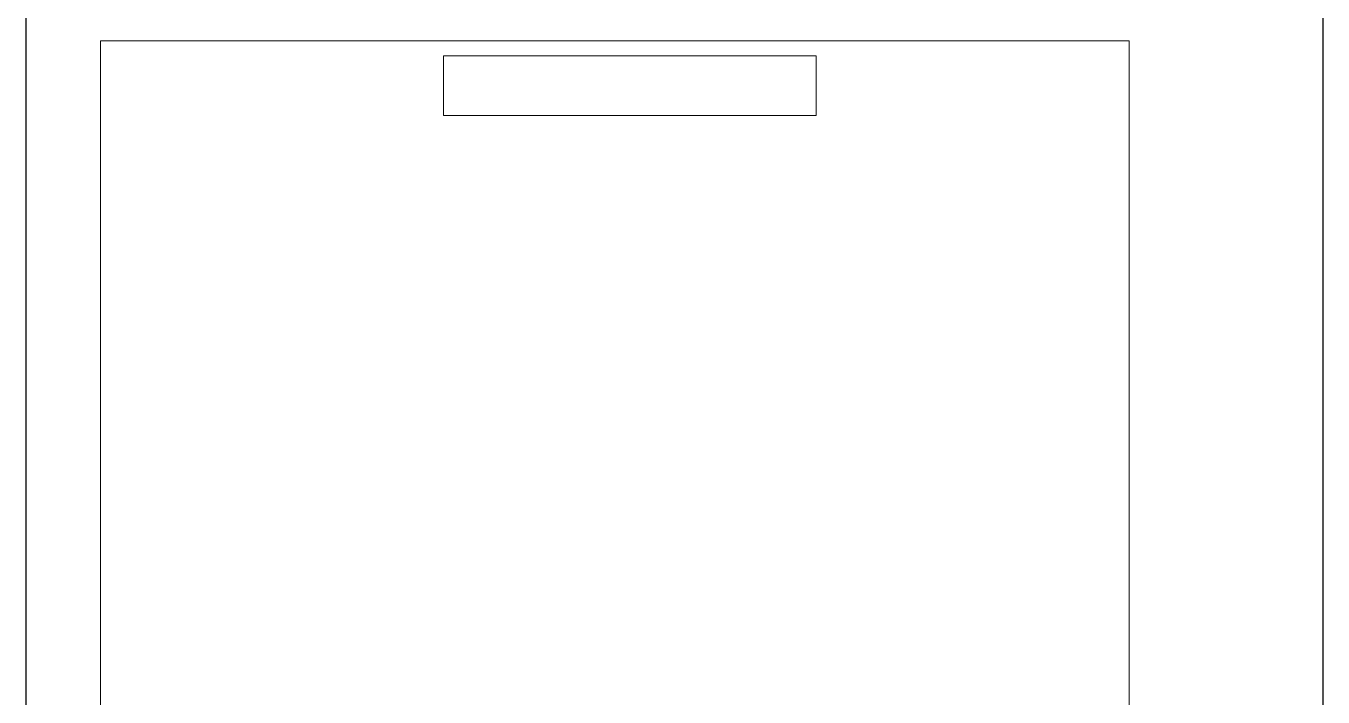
# Paper-space layout 'Sample Network Drawing - A1 Sheet' of a CAD drawing. Extents: x 49 to 806, y 22 to 564.
# Drawn here: x 282.47 to 289.71, y 149.78 to 153.53 of the extents above; entities that cross this region are included whole.
import ezdxf

# ---------------------------------------------------------------- set-up
doc = ezdxf.new("R2010")
doc.units = 0
doc.layers.add('N-EQPM-EXST', color=252, linetype='Continuous', lineweight=25)

psp = doc.layouts.new('Sample Network Drawing - A1 Sheet')

# ---------------------------------------------------------------- linework, layer by layer
at = {"layer": 'N-EQPM-EXST', "lineweight": 30}
for p, q in [((282.4696, 161.1823), (282.4696, 146.0411)), ((282.4696, 161.1823), (282.4696, 146.0411)), ((289.7074, 146.0411), (289.7074, 161.1823)), ((289.7074, 146.0411), (289.7074, 161.1823))]:
    psp.add_line(p, q, dxfattribs=at)
at = {"layer": 'N-EQPM-EXST', "lineweight": 0}
for points in [[(288.6259, 153.4453), (282.8855, 153.4453), (282.8855, 147.3722), (288.6259, 147.3722), (288.6259, 153.4453)], [(286.8788, 153.3621), (284.799, 153.3621), (284.799, 153.0293), (286.8788, 153.0293), (286.8788, 153.3621), (286.8788, 153.3621)], [(286.8788, 153.3621), (284.799, 153.3621), (284.799, 153.0293), (286.8788, 153.0293), (286.8788, 153.3621)]]:
    psp.add_lwpolyline(points, dxfattribs=at)

doc.saveas('drawing.dxf')
